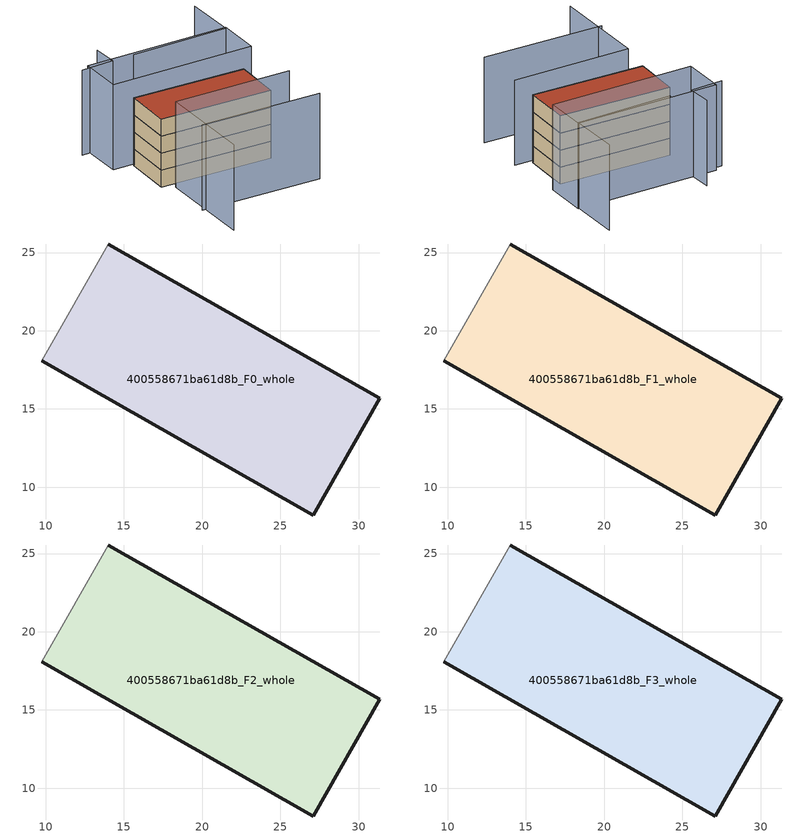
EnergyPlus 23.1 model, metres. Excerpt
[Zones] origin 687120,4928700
400558671ba61d8b_F0_whole
 floor ground (EU_floor_Construction): 27.09,8.22 31.33,15.68 14,25.54 9.76,18.08 z0
 wall outside (EU_wall_Construction): 14,25.54 31.33,15.68 27.09,8.22 9.76,18.08 z0:3
 wall adiabatic (EU_wall_Construction): 9.76,18.08 14,25.54 z0:3
400558671ba61d8b_F1_whole
 floor to 400558671ba61d8b_F0_whole (EU_floor_Construction): 27.09,8.22 31.33,15.68 14,25.54 9.75,18.08 z3
 wall outside (EU_wall_Construction): 14,25.54 31.33,15.68 27.09,8.22 9.76,18.08 z3:6
 wall adiabatic (EU_wall_Construction): 9.76,18.08 14,25.54 z3:6
400558671ba61d8b_F2_whole
 floor to 400558671ba61d8b_F1_whole (EU_floor_Construction): 27.09,8.22 31.33,15.68 14,25.54 9.75,18.08 z6
 wall outside (EU_wall_Construction): 14,25.54 31.33,15.68 27.09,8.22 9.76,18.08 z6:9
 wall adiabatic (EU_wall_Construction): 9.76,18.08 14,25.54 z6:9
400558671ba61d8b_F3_whole
 floor to 400558671ba61d8b_F2_whole (EU_floor_Construction): 27.09,8.22 31.33,15.68 14,25.54 9.75,18.08 z9
 wall outside (EU_wall_Construction): 14,25.54 31.33,15.68 27.09,8.22 9.76,18.08 z9:12
 wall adiabatic (EU_wall_Construction): 9.76,18.08 14,25.54 z9:12
 roof outside (EU_roof_Construction): 31.33,15.68 27.09,8.22 9.76,18.08 14,25.54 z12
shading: 41.23,30.38 37.07,22.25 / 37.07,22.25 21.74,30.08 / 6.16,8.54 24.91,-1.92 / 2.65,0.74 10.95,16.14 / 10.95,16.14 29.32,6.25 / 20.19,35.83 18.36,31.93 / 18.36,31.93 13.07,34.42 / 33.65,15.64 11.16,27.65 / 11.16,27.65 14.76,34.41 / 14.76,34.41 37.26,22.4 / 37.26,22.4 33.65,15.64 z0:15
[Building]
EU S2 Campaign: North Axis=0; Terrain=City; Solar Distribution=FullExterior
[Site:Location]
Bologna: Latitude=44.5; Longitude=11.25; Time Zone=1; Elevation=37
[SizingPeriod:WeatherFileDays]
AnnualSizingPeriod: Begin Month=1; Begin Day of Month=1; End Month=12; End Day of Month=31; Day of Week for Start Day=Monday; Use Weather File Daylight Saving Period=No; Use Weather File Rain and Snow Indicators=No
[MATERIAL]
EU_InternalMass_Material: Roughness=MediumRough; Thickness=0.1; Conductivity=1; Density=1800; Specific Heat=900; Thermal Absorptance=0.9; Solar Absorptance=0.7; Visible Absorptance=0.7
[MATERIAL:NOMASS] Roughness=MediumRough; Thermal Absorptance=0.9; Solar Absorptance=0.7; Visible Absorptance=0.7
Name | Thermal Resistance
EU_wall_NoMass | 0.937881
EU_roof_NoMass | 0.548572
EU_floor_NoMass | 0.71348
[CONSTRUCTION]
EU_wall_Construction: EU_wall_NoMass
EU_roof_Construction: EU_roof_NoMass
EU_floor_Construction: EU_floor_NoMass
EU_InternalMass_Construction: EU_InternalMass_Material
[ZONE] Type=1; Multiplier=1; Ceiling Height=autocalculate; Floor Area=autocalculate; Part of Total Floor Area=Yes
Name | Volume
400558671ba61d8b_F0_whole | 513.526
400558671ba61d8b_F1_whole; 400558671ba61d8b_F2_whole; 400558671ba61d8b_F3_whole | 513.524
[INTERNALMASS] Construction=EU_InternalMass_Construction; Surface Area=171.175
Name | Zone or ZoneList
400558671ba61d8b_F0_whole_EU_InternalMass | 400558671ba61d8b_F0_whole
400558671ba61d8b_F1_whole_EU_InternalMass | 400558671ba61d8b_F1_whole
400558671ba61d8b_F2_whole_EU_InternalMass | 400558671ba61d8b_F2_whole
400558671ba61d8b_F3_whole_EU_InternalMass | 400558671ba61d8b_F3_whole
[OTHEREQUIPMENT] Fuel Type=Electricity; Design Level Calculation Method=Watts/Area; Power per Zone Floor Area=1; Fraction Latent=0; Fraction Radiant=0; Fraction Lost=0; Carbon Dioxide Generation Rate=0; EndUse Subcategory=EU_Step8_InternalGains
Name | Zone or ZoneList or Space or SpaceList | Schedule
EU_Step8_InternalGain_400558671ba61d8b_F0_whole_f000 | 400558671ba61d8b_F0_whole | EU_Step8_GainSchedule_400558671ba61d8b_F0_whole_f000
EU_Step8_InternalGain_400558671ba61d8b_F1_whole_f000 | 400558671ba61d8b_F1_whole | EU_Step8_GainSchedule_400558671ba61d8b_F1_whole_f000
EU_Step8_InternalGain_400558671ba61d8b_F2_whole_f000 | 400558671ba61d8b_F2_whole | EU_Step8_GainSchedule_400558671ba61d8b_F2_whole_f000
EU_Step8_InternalGain_400558671ba61d8b_F3_whole_f000 | 400558671ba61d8b_F3_whole | EU_Step8_GainSchedule_400558671ba61d8b_F3_whole_f000
[ZONEVENTILATION:DESIGNFLOWRATE] Schedule=EU_AlwaysOn; Design Flow Rate Calculation Method=AirChanges/Hour; Air Changes per Hour=0.687892; Ventilation Type=Natural; Fan Pressure Rise=0; Fan Total Efficiency=1; Constant Term Coefficient=1; Temperature Term Coefficient=0; Velocity Term Coefficient=0; Velocity Squared Term Coefficient=0; Minimum Indoor Temperature=-100; Maximum Indoor Temperature=100; Delta Temperature=-100; Minimum Outdoor Temperature=-100; Maximum Outdoor Temperature=100; Maximum Wind Speed=40
Name | Zone or ZoneList or Space or SpaceList
EU_ConstantAir_400558671ba61d8b_F0_whole | 400558671ba61d8b_F0_whole
EU_ConstantAir_400558671ba61d8b_F1_whole | 400558671ba61d8b_F1_whole
EU_ConstantAir_400558671ba61d8b_F2_whole | 400558671ba61d8b_F2_whole
EU_ConstantAir_400558671ba61d8b_F3_whole | 400558671ba61d8b_F3_whole
[HVACTEMPLATE:THERMOSTAT] Constant Heating Setpoint=20; Constant Cooling Setpoint=50
EU_HeatOnly_400558671ba61d8b_F0_whole; EU_HeatOnly_400558671ba61d8b_F1_whole; EU_HeatOnly_400558671ba61d8b_F2_whole; EU_HeatOnly_400558671ba61d8b_F3_whole
[HVACTEMPLATE:ZONE:IDEALLOADSAIRSYSTEM] System Availability Schedule=EU_AlwaysOn; Maximum Heating Supply Air Temperature=50; Minimum Cooling Supply Air Temperature=13; Maximum Heating Supply Air Humidity Ratio=0.0156; Minimum Cooling Supply Air Humidity Ratio=0.0077; Heating Limit=NoLimit; Cooling Limit=NoLimit; Heating Availability Schedule=EU_AlwaysOn; Cooling Availability Schedule=EU_CoolingOff; Dehumidification Control Type=ConstantSensibleHeatRatio; Cooling Sensible Heat Ratio=0.7; Dehumidification Setpoint=60; Humidification Control Type=None; Humidification Setpoint=30; Outdoor Air Method=None; Outdoor Air Flow Rate per Person=0.00944; Outdoor Air Flow Rate per Zone Floor Area=0; Outdoor Air Flow Rate per Zone=0; Demand Controlled Ventilation Type=None; Outdoor Air Economizer Type=NoEconomizer; Heat Recovery Type=None; Sensible Heat Recovery Effectiveness=0.7; Latent Heat Recovery Effectiveness=0.65
Name | Template Thermostat
400558671ba61d8b_F0_whole | EU_HeatOnly_400558671ba61d8b_F0_whole
400558671ba61d8b_F1_whole | EU_HeatOnly_400558671ba61d8b_F1_whole
400558671ba61d8b_F2_whole | EU_HeatOnly_400558671ba61d8b_F2_whole
400558671ba61d8b_F3_whole | EU_HeatOnly_400558671ba61d8b_F3_whole
[SIZING:ZONE] Zone Cooling Design Supply Air Temperature Input Method=SupplyAirTemperature; Zone Cooling Design Supply Air Temperature=13; Zone Heating Design Supply Air Temperature Input Method=SupplyAirTemperature; Zone Heating Design Supply Air Temperature=50; Zone Cooling Design Supply Air Humidity Ratio=0.008; Zone Heating Design Supply Air Humidity Ratio=0.008; Cooling Design Air Flow Method=DesignDay; Cooling Design Air Flow Rate=0; Cooling Minimum Air Flow per Zone Floor Area=0.000762; Cooling Minimum Air Flow=0; Cooling Minimum Air Flow Fraction=0.2; Heating Design Air Flow Method=DesignDay; Heating Design Air Flow Rate=0; Heating Maximum Air Flow per Zone Floor Area=0.002032; Heating Maximum Air Flow=0.141576; Heating Maximum Air Flow Fraction=0.3; Account for Dedicated Outdoor Air System=No; Dedicated Outdoor Air System Control Strategy=NeutralSupplyAir; Dedicated Outdoor Air Low Setpoint Temperature for Design=autosize; Dedicated Outdoor Air High Setpoint Temperature for Design=autosize; Zone Load Sizing Method=Sensible Load Only No Latent Load; Zone Latent Cooling Design Supply Air Humidity Ratio Input Method=HumidityRatioDifference; Zone Cooling Design Supply Air Humidity Ratio Difference=0.005; Zone Latent Heating Design Supply Air Humidity Ratio Input Method=HumidityRatioDifference; Zone Humidification Design Supply Air Humidity Ratio Difference=0.005
400558671ba61d8b_F0_whole; 400558671ba61d8b_F1_whole; 400558671ba61d8b_F2_whole; 400558671ba61d8b_F3_whole
[SCHEDULE:CONSTANT]
Name | Hourly Value
EU_AlwaysOn | 1
EU_CoolingOff | 0
[SCHEDULE:FILE] Column Number=1; Rows to Skip at Top=0; Number of Hours of Data=8760; Column Separator=Comma; Interpolate to Timestep=No; Minutes per Item=60; Adjust Schedule for Daylight Savings=Yes
Name | File
EU_Step8_GainSchedule_400558671ba61d8b_F0_whole_f000 | ../../schedules/400558671ba61d8b/400558671ba61d8b_F0_whole_f000_gain.csv
EU_Step8_GainSchedule_400558671ba61d8b_F1_whole_f000 | ../../schedules/400558671ba61d8b/400558671ba61d8b_F1_whole_f000_gain.csv
EU_Step8_GainSchedule_400558671ba61d8b_F2_whole_f000 | ../../schedules/400558671ba61d8b/400558671ba61d8b_F2_whole_f000_gain.csv
EU_Step8_GainSchedule_400558671ba61d8b_F3_whole_f000 | ../../schedules/400558671ba61d8b/400558671ba61d8b_F3_whole_f000_gain.csv
